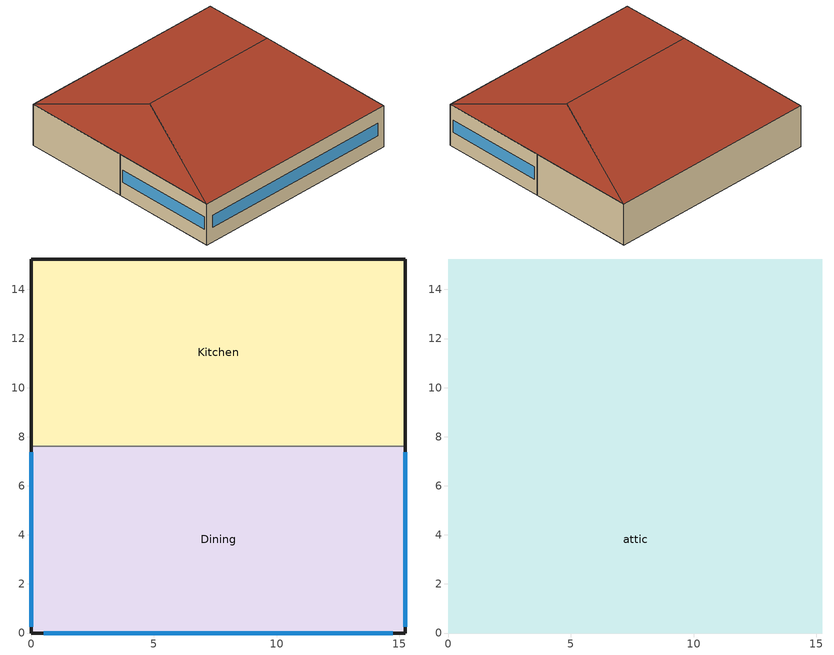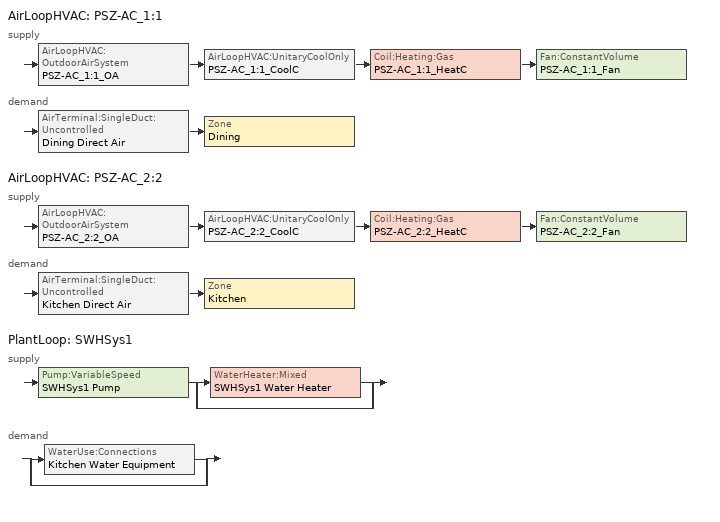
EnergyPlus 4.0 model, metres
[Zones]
Dining
 floor ground (ext-slab): 15.24,7.62 15.24,0 0,0 0,7.62 z0
 wall outside (ext-walls-woodframe-nonres): 0,7.62 0,0 15.24,0 15.24,7.62 z0:3.05
 wall to Kitchen (int-walls): 15.24,7.62 0,7.62 z0:3.05
 window (window-nonres-fixed): 15.24,0.25 15.24,7.37 / 0.51,0 14.73,0 / 0,7.37 0,0.25 z1.07:1.98
Kitchen
 floor ground (ext-slab): 15.24,15.24 15.24,7.62 0,7.62 0,15.24 z0
 wall outside (ext-walls-woodframe-nonres): 15.24,7.62 15.24,15.24 0,15.24 0,7.62 z0:3.05
attic
 floor to Dining (attic-floor-nonres): 0,0 0,7.62 15.24,7.62 15.24,0 z3.05
 floor to Kitchen (attic-floor-nonres): 15.24,15.24 15.24,7.62 0,7.62 0,15.24 z3.05
 roof outside (attic-roof-nonres): 15.24,0,3.05 15.24,15.24,3.05 12.7,7.62,5.59; 15.24,15.24,3.05 0,15.24,3.05 2.54,7.62,5.59 12.7,7.62,5.59; 0,0,3.05 15.24,0,3.05 12.7,7.62,5.59 2.54,7.62,5.59; 0,15.24,3.05 0,0,3.05 2.54,7.62,5.59
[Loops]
AirLoopHVAC 'PSZ-AC_1:1'
 supply: AirLoopHVAC:OutdoorAirSystem 'PSZ-AC_1:1_OA' > AirLoopHVAC:UnitaryCoolOnly 'PSZ-AC_1:1_CoolC' > Coil:Heating:Gas 'PSZ-AC_1:1_HeatC' > Fan:ConstantVolume 'PSZ-AC_1:1_Fan'
 demand: AirTerminal:SingleDuct:Uncontrolled 'Dining Direct Air' > Zone 'Dining'
AirLoopHVAC 'PSZ-AC_2:2'
 supply: AirLoopHVAC:OutdoorAirSystem 'PSZ-AC_2:2_OA' > AirLoopHVAC:UnitaryCoolOnly 'PSZ-AC_2:2_CoolC' > Coil:Heating:Gas 'PSZ-AC_2:2_HeatC' > Fan:ConstantVolume 'PSZ-AC_2:2_Fan'
 demand: AirTerminal:SingleDuct:Uncontrolled 'Kitchen Direct Air' > Zone 'Kitchen'
PlantLoop 'SWHSys1'
 supply: Pump:VariableSpeed 'SWHSys1 Pump' > split
  | WaterHeater:Mixed 'SWHSys1 Water Heater'
  | bypass
 demand: split
  | WaterUse:Connections 'Kitchen Water Equipment'
  | bypass
[Site:Location]
USA AZ-PHOENIX: Latitude {deg}=33.42; Longitude {deg}=-112.02; Time Zone {hr}=-7; Elevation {m}=339
[SizingPeriod:DesignDay] Barometric Pressure {Pa}=97318; Rain {0-no,1-yes}=0; Snow on ground {0-no,1-yes}=0; Day of Month=21; Daylight Savings Time Indicator=0; Humidity Indicating Type=WetBulb
Name | Maximum Dry-Bulb Temperature {C} | Daily Temp Range {C} | Humidity Indicating Conditions at Maximum Dry-Bulb | Wind Speed {m/s} design conditions vs. traditional 6.71 m/s (15 mph) | Wind Direction {Degrees; N=0, S=180} | Clearness {0.0 to 1.1} | Month | Day Type | Wind Speed {m/s} design conditions vs. traditional 3.35 m/s (7mph)
PHOENIX Ann Htg 99.6% Condns DB | 2.9 | 0 | 2.9 | 2 | 120 | 0 | 12 | WinterDesignDay
PHOENIX Ann Clg .4% Condns WB=>MDB | 36 | 12.3 | 24.5 |  | 270 | 1 | 7 | SummerDesignDay | 4.1
[Site:GroundTemperature:BuildingSurface]
19.266, 19.196, 20.396, 21.375, 21.525, 21.18, 21.067, 21.286, 21.442, 21.586, 20.307, 19.387
[Site:WaterMainsTemperature]
Calculation Method=CORRELATION; Annual Average Outdoor Air Temperature {C}=22.47; Maximum Difference In Monthly Average Outdoor Air Temperatures {deltaC}=21.9
[Building]
Benchmark Quick Service Restaurant Post-1980 V1.2_4.0: North Axis=0; Terrain=City; Loads Convergence Tolerance Value=0.04; Temperature Convergence Tolerance Value=0.2; Solar Distribution=FullInteriorAndExterior; Maximum Number of Warmup Days=25
[Construction]
ext-walls-woodframe-nonres: Wood Siding, Wood Frame NonRes Wall Insulation, 1/2IN Gypsum
attic-floor-nonres: 1/2IN Gypsum, AtticFloor NonRes Insulation, 1/2IN Gypsum
attic-roof-nonres: Roof Membrane, Metal Decking
ext-slab: HW CONCRETE
int-walls: 1/2IN Gypsum, 1/2IN Gypsum
window-nonres-fixed: ExistingBuildingNonRes Fixed Assembly Window
InteriorFurnishings: Std Wood 6inch
[Material] Thermal Absorptance=0.9
Name | Roughness | Thickness {m} | Conductivity {W/m-K} | Density {kg/m3} | Specific Heat {J/kg-K} | Solar Absorptance | Visible Absorptance
Wood Frame NonRes Wall Insulation | MediumRough | 0.0202782 | 0.049 | 265 | 836.8 | 0.7 | 0.7
AtticFloor NonRes Insulation | MediumRough | 0.167916 | 0.049 | 265 | 836.8 | 0.7 | 0.7
Wood Siding | MediumSmooth | 0.01 | 0.11 | 544.62 | 1210 | 0.78 | 0.78
1/2IN Gypsum | Smooth | 0.0127 | 0.16 | 784.9 | 830 | 0.92 | 0.92
HW CONCRETE | Rough | 0.1016 | 1.311 | 2240 | 836.8 | 0.7 | 0.7
Roof Membrane | VeryRough | 0.0095 | 0.16 | 1121.29 | 1460 | 0.7 | 0.7
Metal Decking | MediumSmooth | 0.0015 | 45.006 | 7680 | 418.4 | 0.7 | 0.3
Std Wood 6inch | MediumSmooth | 0.15 | 0.12 | 540 | 1210 | 0.7 | 0.7
[WindowMaterial:SimpleGlazingSystem]
ExistingBuildingNonRes Fixed Assembly Window: U-Factor=6.92716; Solar Heat Gain Coefficient=0.25
[Zone] Type=1; Multiplier=1
Name | Ceiling Height | Volume | Part of Total Floor Area
Dining; Kitchen | 3.0488 | 354.1836 | Yes
attic | -9999 | 262.3406 | No
[People] Schedule=BLDG_OCC_SCH; Fraction Radiant=0.3; User Specified Sensible Fraction=AUTOCALCULATE; Activity Level Schedule=ACTIVITY_SCH; Enable ASHRAE 55 Comfort Warnings=No; MRT Calculation=ZoneAveraged; Work Efficiency Schedule=WORK_EFF_SCH; Clothing Schedule=CLOTHING_SCH; Air Velocity Schedule=AIR_VELO_SCH; Thermal Comfort Report=FANGER
Name | Zone | Number of People Calculation Method | Zone Area per Person | Number of People
Dining People | Dining | Area/Person | 1.39
Kitchen People | Kitchen | People |  | 6.25
[Lights] Schedule=BLDG_LIGHT_SCH; Design Level Calculation Method=Watts/Area; Return Air Fraction=0; Fraction Radiant=0.7; Fraction Visible=0.2; Fraction Replaceable=1; Return Air Fraction is Calculated from Plenum Temperature=No
Name | Zone | Watts per Zone Area {W/m2}
Dining_Lights | Dining | 15.45
Kitchen_Lights | Kitchen | 16.64
[ElectricEquipment] Design Level Calculation Method=EquipmentLevel
Name | Zone | Schedule | Design Level {W} | Fraction Latent | Fraction Radiant | Fraction Lost
Dining_MiscElec_Equip | Dining | BLDG_EQUIP_SCH | 15000 | 0.25 | 0.3 | 0
Kitchen_MiscElec_Equip | Kitchen | BLDG_EQUIP_SCH | 35000 | 0.25 | 0.3 | 0.3
Kitchen_ExhFan_Equip | Kitchen | Kitchen_Exhaust_SCH | 577 | 0 | 0 | 1
[GasEquipment]
Kitchen_MiscGas_Equip: Zone=Kitchen; Schedule=GAS_EQUIP_SCH; Design Level Calculation Method=EquipmentLevel; Design Level {W}=150055; Fraction Latent=0.1; Fraction Radiant=0.2; Fraction Lost=0.7
[Exterior:Lights]
Exterior Facade Lighting: Schedule=ALWAYS_ON; Design Level=1140; Control Option=AstronomicalClock
[ZoneInfiltration:DesignFlowRate] Constant Term Coefficient=1; Temperature Term Coefficient=0; Velocity Term Coefficient=0; Velocity Squared Term Coefficient=0
Name | Zone | Schedule | Design Volume Flow Rate Calculation Method | Flow per Exterior Surface Area {m3/s/m2} | Air Changes Per Hour {ACH}
Dining_Infiltration | Dining | INFIL_HALF_ON_SCH | Flow/ExteriorArea | 0.00254925
Kitchen_Infiltration | Kitchen | INFIL_HALF_ON_SCH | Flow/ExteriorArea | 0.00254925
attic_Infiltration | attic | ALWAYS_ON | AirChanges/Hour |  | 1
[InternalMass] Construction=InteriorFurnishings; Surface Area=232.343
Name | Zone
Dining Internal Mass | Dining
Kitchen Internal Mass | Kitchen
[ZoneMixing]
Kitchen Exhaust Fanmixing_0: Zone=Kitchen; Schedule=HVACOperationSchd; Design Flow Rate Calculation Method=Flow/Zone; Design Flow Rate=0.834532; Source Zone=Dining; Delta Temperature=0
[Fan:ConstantVolume] Availablility Schedule=HVACOperationSchd; Pressure Rise=622; Maximum Flow Rate {m3/s}=AUTOSIZE; Motor In Airstream Fraction=1
Name | Fan Efficiency | Motor Efficiency
PSZ-AC_1:1_Fan | 0.546 | 0.84
PSZ-AC_2:2_Fan | 0.53625 | 0.825
[Fan:ZoneExhaust] Availability Schedule=HVACOperationSchd; Fan Efficiency=1; Pressure Rise {Pa}=1.0e-006
Name | Maximum Flow Rate {m3/s} [*******]
Dining Exhaust Fan | 0.834532
Kitchen Exhaust Fan | 0.722468
[Coil:Heating:Gas] Availablility Schedule=ALWAYS_ON; Gas Burner Efficiency=0.8; Nominal Capacity {W}=AUTOSIZE
PSZ-AC_1:1_HeatC; PSZ-AC_2:2_HeatC
[Coil:Cooling:DX:SingleSpeed] Availablility Schedule=ALWAYS_ON; Rated Total Cooling Capacity {W}=AUTOSIZE; Rated Sensible Heat Ratio=AUTOSIZE; Rated Air Flow Rate {m3/s}=AUTOSIZE; Total Cooling Capacity Function of Temperature Curve=CoolCStandard10Ton_CapFT; Total Cooling Capacity Function of Flow Fraction Curve Name)=CoolCStandard10Ton_CapFF; Energy Input Ratio Function of Temperature Curve=CoolCStandard10Ton_EIRFT; Energy Input Ratio Function of Flow Fraction Curve=CoolCStandard10Ton_EIRFFF; Part Load Fraction Correlation Curve=CoolCStandard10Ton_PLR
Name | Rated COP
PSZ-AC_1:1_CoolC DXCoil | 2.97543
PSZ-AC_2:2_CoolC DXCoil | 2.94515
[Zone equipment]
Dining: Dining Exhaust Fan, Dining Direct Air
Kitchen: Kitchen Exhaust Fan, Kitchen Direct Air
[Sizing:Zone] Zone Cooling Design Supply Air Temperature {C}=14; Zone Heating Design Supply Air Temperature {C}=40; Zone Cooling Design Supply Air Humidity Ratio {kg-H20/kg-air}=0.0085; Zone Heating Design Supply Air Humidity Ratio {kg-H20/kg-air}=0.008; Cooling Design Air Flow Method {Flow/Zone | DesignDay | DesignDayWithLimit}=DesignDay; Heating Design Air Flow Method {Flow/Zone | DesignDay}=DesignDay
Name | Outdoor Air Method | Outside Air Flow per Person {(m3/s)/person} | Outside Air Flow per Zone {m3/s}
Dining | Flow/Person | 0.01
Kitchen | Flow/Zone |  | 0.722468
[ZoneControl:Thermostat] Control Type Schedule=Dual Zone Control Type Sched
Name | Zone | Control 1
Dining Thermostat | Dining | Dining DualSPSched
Kitchen Thermostat | Kitchen | Kitchen DualSPSched
[ThermostatSetpoint:DualSetpoint]
Name | Heating Setpoint Temperature Schedule | Cooling Setpoint Temperature Schedule
Dining DualSPSched | HTGSETP_SCH | CLGSETP_SCH
Kitchen DualSPSched | HTGSETP_KITCHEN_SCH | CLGSETP_KITCHEN_SCH
[SetpointManager:SingleZone:Reheat] Control Variable=Temperature; Minimum Supply Air Temperature C=10; Maximum Supply Air Temperature C=50
Name | Control Zone | Setpoint Node or NodeList
SupAirTemp MngrDining | Dining | PSZ-AC_1:1 Supply Equipment Outlet Node
SupAirTemp MngrKitchen | Kitchen | PSZ-AC_2:2 Supply Equipment Outlet Node
[Sizing:System] Type Of Load To Size On {Sensible}=Sensible; Design Outdoor Air Flow Rate {m3/s}=AUTOSIZE; Minimum System Air Flow Ratio=1; Preheat Design Temperature {C}=7; Preheat Design Humidity Ratio {kg-H2O/kg-air}=0.008; Precool Design Temperature {C}=12.8; Precool Design Humidity Ratio {kg-H2O/kg-air}=0.008; Central Cooling Design Supply Air Temperature {C}=12.8; Central Heating Design Supply Air Temperature {C}=40; Sizing Option {Coincident | NonCoincident}=NonCoincident; Central Cooling Design Supply Air Humidity Ratio {kg-H2O/kg-air}=0.0085; Central Heating Design Supply Air Humidity Ratio {kg-H2O/kg-air}=0.008; Cooling Design Air Flow Method=DesignDay; Cooling Design Air Flow Rate {m3/s}=0; Heating Design Air Flow Method=DesignDay; Heating Design Air Flow Rate {m3/s}=0
Name | 100% Outdoor Air in Cooling {Yes | No} | 100% Outdoor Air in Heating {Yes | No}
PSZ-AC_1:1 | No | No
PSZ-AC_2:2 | YES | YES
[Controller:OutdoorAir] Minimum Outdoor Air Flow Rate {m3/s}=AUTOSIZE; Maximum Outdoor Air Flow Rate {m3/s}=AUTOSIZE; Economizer Control Type=NoEconomizer; Economizer Control Action Type=ModulateFlow; Economizer Maximum Limit Dry-Bulb Temperature {C}=28; Economizer Maximum Limit Enthalpy {J/kg}=64000; Economizer Minimum Limit Dry-Bulb Temperature {C}=-100; Lockout Type=NoLockout; Minimum Limit Type=FixedMinimum; Minimum Outdoor Air Schedule=MinOA_Sched
PSZ-AC_1:1_OA_Controller; PSZ-AC_2:2_OA_Controller
[AirLoopHVAC] Design Supply Air Flow Rate {m3/s}=AUTOSIZE
PSZ-AC_1:1; PSZ-AC_2:2
[AirLoopHVAC:UnitaryCoolOnly] Availablility Schedule=ALWAYS_ON
Name | Cooling Coil
PSZ-AC_1:1_CoolC | PSZ-AC_1:1_CoolC DXCoil
PSZ-AC_2:2_CoolC | PSZ-AC_2:2_CoolC DXCoil
[AirTerminal:SingleDuct:Uncontrolled] Availability Schedule=ALWAYS_ON; Maximum Air Flow Rate {m3/s}=AUTOSIZE
Dining Direct Air; Kitchen Direct Air
[AvailabilityManager:NightCycle] Availability Schedule=ALWAYS_ON; Fan Schedule=HVACOperationSchd; Control Type {CycleOnAny | CycleOnControlZone | CycleOnAnyZoneFansOnly}=CycleOnAny; Thermostat Tolerance {delta C}=1; Cycling Run Time {s}=1800
PSZ-AC_1:1 Availability Manager; PSZ-AC_2:2 Availability Manager
[SetpointManager:MixedAir]
Name | Control Variable {Temperature} | Control Variable | Setpoint Node or NodeList
PSZ-AC_1:1_CoolC SAT Manager; PSZ-AC_2:2_CoolC SAT Manager | Temperature
PSZ-AC_1:1_HeatC MixedAir Manager |  | Temperature | PSZ-AC_1:1_HeatC-PSZ-AC_1:1_FanNode
PSZ-AC_1:1_OAMixed Air Temp Manager |  | Temperature | PSZ-AC_1:1_OA-PSZ-AC_1:1_CoolCNode
PSZ-AC_2:2_HeatC MixedAir Manager |  | Temperature | PSZ-AC_2:2_HeatC-PSZ-AC_2:2_FanNode
PSZ-AC_2:2_OAMixed Air Temp Manager |  | Temperature | PSZ-AC_2:2_OA-PSZ-AC_2:2_CoolCNode
[Refrigeration:Case] Availablility Schedule=ALWAYS_ON; Zone=Kitchen; Rated Ambient Temperature {C}=23.88; Rated Ambient Relative Humidity {%}=55; Latent Case Credit Curve Type=CaseTemperatureMethod; Standard Case Lighting Power per Unit Length {W/m}=33; Case Lighting Schedule=BLDG_LIGHT_SCH; Fraction Of Lighting Energy To Case=1; Case Anti-Sweat Heater Power per Unit Length {W/m}=0; Minimum Anti-Sweat Heater Power per Unit Length {W/m}=0; Anti-Sweat Heater Control Type {******}=None; Humidity At Zero Anti-Sweat Heater Energy {%}=0; Case Height {m}=0; Defrost Energy Correction Curve Type=None; Under Case HVAC Return Air Fraction=0
Name | Rated Total Cooling Capacity per Unit length {W/m} | Rated Latent Heat Ratio | Rated Runtime Fraction | Case Length {m} | Case Operating Temperature {C} | Latent Case Credit Curve | Standard Case Fan Power per Unit Length {W/m} | Operating Case Fan Power per Unit Length {W/m} | Fraction of Anti-Sweat Heater Energy To Case | Case Defrost Power per Unit Length {W/m} | Case Defrost Type | Case Defrost Schedule | Case Defrost Drip-Down Schedule | Refrigerated Case Restocking Schedule | Case Credit Fraction Schedule | Case Defrost Type {*******}
Kitchen_Case:1_WALKINFREEZER | 688 | 0.1 | 0.4 | 2.44 | -23 | Kitchen_Case:1_WALKINFREEZERSingleShelfHorizontal_LatentEnergyMult | 74 | 74 | 0 | 1291.7 | Electric | Kitchen_Case:1_WALKINFREEZER_CaseDefrost2aDaySched | Kitchen_Case:1_WALKINFREEZER_CaseDripDown2aDaySched | Kitchen_Case:1_WALKINFREEZER_WalkInStockingSched | Kitchen_Case:1_WALKINFREEZER_CaseCreditReduxSched
Kitchen_Case:2_SELFCONTAINEDDISPLAYCASE | 734 | 0.08 | 0.85 | 3.05 | 2 | Kitchen_Case:2_SELFCONTAINEDDISPLAYCASEMultiShelfVertical_LatentEnergyMult | 66 | 66 | 0.2 | 0 |  |  |  | Kitchen_Case:2_SELFCONTAINEDDISPLAYCASE_CaseStockingSched |  | None
[Refrigeration:CompressorRack] Heat Rejection Location {OUTDOORS | ZONE}=OUTDOORS; Design Condenser Fan Power {W}=330; Condenser Type=AIRCOOLED
Name | Design Compressor Rack COP {W/W} | Compressor Rack COP As Function Of Temperature Curve | Condenser Fan Power Function of Temperature Curve | Refrigeration Case Name or CaseList
RACK1 | 1.5 | RACK1_RackCOPfTCurve | RACK1_RackCondFanCurve2 | Kitchen_Case:1_WALKINFREEZER
RACK2 | 3 | RACK2_RackCOPfTCurve |  | Kitchen_Case:2_SELFCONTAINEDDISPLAYCASE
[WaterHeater:Mixed]
SWHSys1 Water Heater: Tank Volume {m3}=0.2; Setpoint Temperature Schedule=SWHSys1 Water Heater Setpoint Temperature Schedule Name; Deadband Temperature Difference {deltaC}=2; Maximum Temperature Limit {C}=82.2222; Heater Control Type {Cycle | Modulate}=Cycle; Heater Maximum Capacity {W}=845000; Heater Fuel Type=NATURALGAS; Heater Thermal Efficiency=0.78; Off Cycle Parasitic Fuel Consumption Rate {W}=20; Off Cycle Parasitic Fuel Type=NATURALGAS; Off Cycle Parasitic Heat Fraction To Tank=0.8; On Cycle Parasitic Fuel Type=NATURALGAS; Ambient Temperature Indicator {Schedule | Zone | Outdoors}=SCHEDULE; Ambient Temperature Schedule=SWHSys1 Water Heater Ambient Temperature Schedule Name; Off Cycle Loss Coefficient to Ambient Temperature {W/K}=6; On Cycle Loss Coefficient to Ambient Temperature {W/K}=6; Use Side Effectiveness=1; Source Side Effectiveness=1; Use Side Design Flow Rate=AUTOSIZE; Source Side Design Flow Rate=AUTOSIZE; Indirect Water Heater Recovery Time=1.5
[WaterUse:Equipment]
Kitchen Water Equipment: Peak Flow Rate {m3/s}=4.21e-05; Flow Rate Fraction Schedule=BLDG_SWH_SCH; Target Temperature Schedule=Kitchen Water Equipment Temp Sched; Hot Water Supply Temperature Schedule Name  {C}=Kitchen Water Equipment Hot Supply Temp Sched; Zone=Kitchen; Sensible Fraction Schedule=Kitchen Water Equipment Sensible fract sched; Latent Fraction Schedule=Kitchen Water Equipment Latent fract sched
[PlantEquipmentList]
SWHSys1 Equipment List: SWHSys1 Water Heater
[Pump:VariableSpeed]
SWHSys1 Pump: Rated Flow Rate {m3/s}=AUTOSIZE; Rated Pump Head {Pa} [179352 Pa = 60 ft]=0.1; Rated Power Consumption {W}=AUTOSIZE; Motor Efficiency=1; Fraction of Motor Inefficiencies to Fluid Stream=0; Coefficient 1 of the Part Load Performance Curve=0; Coefficient 2 of the Part Load Performance Curve=1; Coefficient 3 of the Part Load Performance Curve=0; Coefficient 4 of the Part Load Performance Curve=0; Minimum Flow Rate {m3/s}=0; Pump Control Type {Continuous | Intermittent}=Intermittent
[Sizing:Plant]
SWHSys1: Loop Type {COOLING | HEATING}=Heating; Design Loop Exit Temperature {C}=60; Design Loop Temperature Difference {C}=5
[SetpointManager:Scheduled]
SWHSys1 Loop Setpoint Manager: Control Variable {TEMP}=Temperature; Schedule=SWHSys1-Loop-Temp-Schedule; Setpoint Node=SWHSys1 Supply Outlet Node
[PlantEquipmentOperationSchemes]
SWHSys1 Loop Operation Scheme List: Control Scheme 1 Object Type {*******}=PlantEquipmentOperation:HeatingLoad; Control Scheme 1=SWHSys1 Operation Scheme; Control Scheme 1 Schedule=PlantOnSched
[PlantEquipmentOperation:HeatingLoad]
SWHSys1 Operation Scheme: Load Range 1 Lower Limit {W}=0; Load Range 1 Upper Limit {W}=1000000000000000; Priority Control 1 Equipment List=SWHSys1 Equipment List
[PlantLoop]
SWHSys1: Fluid Type {WATER}=Water; Loop Equipment Operation Scheme=SWHSys1 Loop Operation Scheme List; Maximum Loop Temperature {C}=60; Minimum Loop Temperature {C}=10; Maximum Loop Flow Rate {m3/s}=AUTOSIZE; Minimum Loop Flow Rate {m3/s}=0; Loop Volume {m3}=AUTOSIZE; Load Distribution Scheme {OPTIMAL | SEQUENTIAL}=Optimal
[WaterUse:Connections]
Kitchen Water Equipment: Water Use Equipment 1=Kitchen Water Equipment
[UtilityCost:Tariff]
Name | Output Meter | Conversion Factor Choice | Season Schedule | Demand Window Length | Monthly Charge or Variable | Group
ArizonaPubServ_E-32_GeneralService | Electricity:Facility | kWh | ArizonaPubSeasonSched | QuarterHour | 12.5 | Comm Elect
AZ_EIAMonthlyRateGas | Gas:Facility | MCF |  |  | 0 | Comm Gas
[UtilityCost:Charge:Block] Tariff=ArizonaPubServ_E-32_GeneralService
Name | Charge Variable | Source Variable | Season | Category Variable | Remaining Into Variable | Block Size 1 Value or Variable | Block 1 Cost per Unit Value or Variable | Block Size Multiplier Value or Variable | Block Size 2 Value or Variable | Block 2 Cost per Unit Value or Variable
 | SummerBaseEnergycharge | TotalEnergy | Summer | EnergyCharges | Post25005kwhSummer | 2500 | 0.102
 | SummerBaseEnergycharge2 | Post25005kwhSummer | Summer | EnergyCharges | Postnext100kwhperkw | 100 | 0.102 | TotalDemand
 | SummerBaseEnergycharge3 | Postnext100kwhperkw | Summer | EnergyCharges |  | 42000 | 0.0699 |  | remaining | 0.044
 | WinterBaseEnergycharge | TotalEnergy | Winter | EnergyCharges | Post25005kwhSummer | 2500 | 0.0919
 | WinterBaseEnergycharge2 | Post25005kwhSummer | Winter | EnergyCharges | Postnext100kwhperkw | 100 | 0.0919 | TotalDemand
 | WinterBaseEnergycharge3 | Postnext100kwhperkw | Winter | EnergyCharges |  | 42000 | 0.0628 |  | remaining | 0.0394
 | WinterDemandcharge | TotalDemand | Winter | DemandCharges |  | 5 | 0 |  | remaining | 1.55
 | SummerDemandcharge | TotalDemand | Summer | DemandCharges |  | 5 | 0 |  | remaining | 1.7
[UtilityCost:Qualify]
MaxDemand300kw: Tariff=ArizonaPubServ_E-32_GeneralService; Variable=TotalDemand; Qualify Type=Maximum; Threshold Value or Variable=3000; Season=Annual; Threshold Test=Count; Number of Months=1
[UtilityCost:Charge:Simple] Season=Annual
Name | Charge Variable | Tariff | Source Variable | Category Variable | Cost per Unit Value or Variable
 | TaxofSevenPtSixPercent | ArizonaPubServ_E-32_GeneralService | SubTotal | Taxes | 0.076
 | MonthlyRateGasCharge | AZ_EIAMonthlyRateGas | totalEnergy | EnergyCharges | AZ_MonthlyGasRates
 | TaxofSevenPtSixPercent | AZ_EIAMonthlyRateGas | SubTotal | Taxes | 0.076
[UtilityCost:Variable]
AZ_MonthlyGasRates: Tariff=AZ_EIAMonthlyRateGas; January Value=8.19; February Value=7.02; March Value=8.51; April Value=8.69; May Value=8.78; June Value=8.22; July Value=8.82; August Value=9; September Value=9.01; October Value=9.08; November Value=8.24; December Value=8.12
[Schedule:Compact]
ALWAYS_ON; PlantOnSched: Through: 12/31, For: AllDays, Until: 24:00, 1
ACTIVITY_SCH: Through: 12/31, For: AllDays, Until: 24:00, 120
AIR_VELO_SCH; Kitchen Water Equipment Sensible fract sched: Through: 12/31, For: AllDays, Until: 24:00, 0.2
BLDG_EQUIP_SCH: Through: 12/31, For: Weekday, Until: 06:00, 0.1, Until: 08:00, 0.35, Until: 10:00, 0.25, Until: 14:00, 0.35, Until: 17:00, 0.25, Until: 20:00, 0.35, Until: 24:00, 0.25, For: Saturday, Until: 06:00, 0.1, Until: 08:00, 0.35, Until: 10:00, 0.25, Until: 14:00, 0.35, Until: 17:00, 0.25, Until: 20:00, 0.35, Until: 24:00, 0.25, For: SummerDesignDay, Until: 24:00, 0.35, For: WinterDesignDay, Until: 24:00, 0, For: Sunday Holidays AllOtherDays, Until: 06:00, 0.1, Until: 08:00, 0.35, Until: 10:00, 0.25, Until: 14:00, 0.35, Until: 17:00, 0.25, Until: 20:00, 0.35, Until: 24:00, 0.25
BLDG_LIGHT_SCH: Through: 12/31, For: SummerDesignDay, Until: 24:00, 1, For: WinterDesignDay, Until: 24:00, 0, For: Weekday Saturday Sunday Holidays AllOtherDays, Until: 01:00, 0.45, Until: 05:00, 0.15, Until: 06:00, 0.45, Until: 24:00, 0.9
BLDG_OCC_SCH: Through: 12/31, For: Weekdays, Until: 01:00, 0.05, Until: 05:00, 0, Until: 06:00, 0.05, Until: 07:00, 0.1, Until: 09:00, 0.4, Until: 10:00, 0.3, Until: 11:00, 0.2, Until: 12:00, 0.5, Until: 13:00, 0.8, Until: 14:00, 0.7, Until: 15:00, 0.4, Until: 16:00, 0.2, Until: 17:00, 0.25, Until: 18:00, 0.5, Until: 21:00, 0.55, Until: 22:00, 0.5, Until: 23:00, 0.35, Until: 24:00, 0.2, For: SummerDesignDay, Until: 24:00, 1, For: WinterDesignDay, Until: 24:00, 0, For: Saturday Sunday Holidays AllOtherDays, Until: 01:00, 0.05, Until: 05:00, 0, Until: 07:00, 0.05, Until: 10:00, 0.3, Until: 11:00, 0.2, Until: 12:00, 0.45, Until: 13:00, 0.6, Until:14:00, 0.5, Until: 15:00, 0.35, Until: 18:00, 0.3, Until: 21:00, 0.55, Until: 22:00, 0.5, Until: 23:00, 0.35, Until: 24:00, 0.2
GAS_EQUIP_SCH: Through: 12/31, For: SummerDesignDay, Until: 24:00, 0.25, For: WinterDesignDay, Until: 24:00, 0, For: AllOtherDays, Until: 05:00, 0.02, Until: 06:00, 0.03, Until: 07:00, 0.09, Until: 08:00, 0.14, Until: 10:00, 0.1, Until: 11:00, 0.22, Until: 12:00, 0.27, Until: 13:00, 0.24, Until: 14:00, 0.21, Until: 15:00, 0.14, Until:16:00, 0.13, Until:17:00, 0.15, Until: 20:00, 0.17, Until: 21:00, 0.15, Until: 22:00, 0.14, Until: 23:00, 0.12, Until: 24:00, 0.02
INFIL_HALF_ON_SCH: Through: 12/31, For: Weekdays SummerDesignDay, Until: 05:00, 1, Until: 24:00, 0.5, For: Saturday WinterDesignDay, Until: 05:00, 1, Until: 24:00, 0.5, For: Sunday Holidays AllOtherDays, Until: 05:00, 1, Until: 24:00, 0.5
Kitchen_Exhaust_SCH; MinOA_Sched: Through: 12/31, For: AllDays, Until: 01:00, 1, Until: 05:00, 0, Until: 24:00, 1
WORK_EFF_SCH: Through: 12/31, For: AllDays, Until: 24:00, 0
CLOTHING_SCH: Through: 04/30, For: AllDays, Until: 24:00, 1, Through: 09/30, For: AllDays, Until: 24:00, 0.5, Through: 12/31, For: AllDays, Until: 24:00, 1
Dual Zone Control Type Sched: Through: 12/31, For: AllDays, Until: 24:00, 4
CLGSETP_KITCHEN_SCH: Temperature, Through: 12/31, For: WinterDesignDay, Until: 24:00, 30, For: AllOtherDays, Until: 01:00, 26, Until: 05:00, 30, Until: 24:00, 26
HTGSETP_KITCHEN_SCH: Temperature, Through: 12/31, For: SummerDesignDay, Until: 24:00, 15.6, For: WinterDesignDay, Until: 24:00, 19, For: AllOtherDays, Until: 01:00, 19, Until: 05:00, 15.6, Until: 24:00, 19
CLGSETP_SCH: Temperature, Through: 12/31, For: WinterDesignDay, Until: 24:00, 30, For: AllOtherDays, Until: 01:00, 24, Until: 05:00, 30, Until: 24:00, 24
HTGSETP_SCH: Temperature, Through: 12/31, For: SummerDesignDay, Until: 24:00, 15.6, For: WinterDesignDay, Until: 24:00, 21, For: AllOtherDays, Until: 01:00, 21, Until: 05:00, 15.6, Until: 24:00, 21
HVACOperationSchd: On/Off, Through: 12/31, For: AllDays, Until: 01:00, 1, Until: 05:00, 0, Until: 24:00, 1
Kitchen_Case:1_WALKINFREEZER_CaseCreditReduxSched: Fraction, Through: 12/31, For:AllDays, Interpolate:No, Until: 7:00, 0.2, Until: 21:00, 0.4, Until: 24:00, 0.2
Kitchen_Case:1_WALKINFREEZER_CaseDefrost2aDaySched: On/Off, Through: 12/31, For:AllDays, Interpolate:Yes, Until: 11:00, 0, Until: 11:20, 1, Until: 23:00, 0, Until: 23:20, 1, Until: 24:00, 0
Kitchen_Case:1_WALKINFREEZER_CaseDripDown2aDaySched: On/Off, Through: 12/31, For:AllDays, Interpolate:Yes, Until: 11:00, 0, Until: 11:30, 1, Until: 23:00, 0, Until: 23:30, 1, Until: 24:00, 0
Kitchen_Case:1_WALKINFREEZER_WalkInStockingSched: Any Number, Through: 12/31, For: Tuesday Friday, Until: 4:00, 0, Until: 5:00, 725, Until: 6:00, 417, Until: 7:00, 290, Until: 24:00, 0, For: AllOtherDays, Until: 4:00, 0, Until: 5:00, 125, Until: 6:00, 117, Until: 7:00, 90, Until: 19:00, 0, Until: 20:00, 125, Until: 21:00, 117, Until: 22:00, 90, Until: 24:00, 0
Kitchen_Case:2_SELFCONTAINEDDISPLAYCASE_CaseStockingSched: Any Number, Through: 12/31, For:AllDays, Until: 6:00, 0, Until: 7:00, 50, Until: 9:00, 70, Until: 10:00, 80, Until: 11:00, 70, Until: 13:00, 50, Until: 14:00, 80, Until: 15:00, 90, Until: 16:00, 80, Until: 24:00, 0
BLDG_SWH_SCH: Through: 12/31, For: Weekdays SummerDesignDay, Until: 01:00, 0.2, Until: 06:00, 0, Until: 07:00, 0.15, Until: 08:00, 0.6, Until: 09:00, 0.55, Until: 10:00, 0.45, Until: 11:00, 0.4, Until: 12:00, 0.45, Until: 13:00, 0.4, Until: 14:00, 0.35, Until: 17:00, 0.3, Until: 18:00, 0.4, Until: 19:00, 0.55, Until: 20:00, 0.6, Until: 21:00, 0.5, Until: 22:00, 0.55, Until: 23:00, 0.45, Until: 24:00, 0.25, For: Saturday WinterDesignDay, Until: 01:00, 0.2, Until: 06:00, 0, Until: 09:00, 0.15, Until: 10:00, 0.5, Until: 11:00, 0.45, Until: 13:00, 0.5, Until: 14:00, 0.45, Until: 16:00, 0.4, Until: 17:00, 0.35, Until: 18:00, 0.4, Until: 20:00, 0.55, Until: 21:00, 0.5, Until: 22:00, 0.55, Until: 23:00, 0.4, Until: 24:00, 0.3, For: Sunday Holidays AllOtherDays, Until: 01:00, 0.25, Until: 06:00, 0, Until: 10:00, 0.15, Until: 12:00, 0.5, Until: 14:00, 0.4, Until: 17:00, 0.3, Until: 18:00, 0.4, Until: 20:00, 0.5, Until: 21:00, 0.4, Until: 22:00, 0.5, Until: 23:00, 0.4, Until: 24:00, 0.2
Kitchen Water Equipment Hot Supply Temp Sched: Through: 12/31, For: AllDays, Until: 24:00, 55
Kitchen Water Equipment Latent fract sched: Through: 12/31, For: AllDays, Until: 24:00, 0.05
Kitchen Water Equipment Temp Sched: Through: 12/31, For: AllDays, Until: 24:00, 43.3
SWHSys1 Water Heater Ambient Temperature Schedule Name: Through: 12/31, For: AllDays, Until: 24:00, 22
SWHSys1 Water Heater Setpoint Temperature Schedule Name; SWHSys1-Loop-Temp-Schedule: Through: 12/31, For: AllDays, Until: 24:00, 60
ArizonaPubSeasonSched: Through: 5/31, For: AllDays, Until: 24:00, 1, Through: 10/31, For: AllDays, Until: 24:00, 3, Through: 12/31, For: AllDays, Until: 24:00, 1
[Curve:Biquadratic] Minimum Value of x=17; Maximum Value of x=22; Minimum Value of y=13; Maximum Value of y=46
Name | Coefficient1 Constant | Coefficient2 x | Coefficient3 x**2 | Coefficient4 y | Coefficient5 y**2 | Coefficient6 x*y
CoolCStandard10Ton_CapFT | 0.42415 | 0.04426 | -0.00042 | 0.00333 | -0.00008 | -0.00021
CoolCStandard10Ton_EIRFT | 1.23649 | -0.02431 | 0.00057 | -0.01434 | 0.00063 | -0.00038
[Curve:Quadratic]
Name | Coefficient1 Constant | Coefficient2 x | Coefficient3 x**2 | Minimum Value of x | Maximum Value of x
CoolCStandard10Ton_CapFF | 0.77136 | 0.34053 | -0.11088 | 0.75918 | 1.13877
CoolCStandard10Ton_EIRFFF | 1.2055 | -0.32953 | 0.12308 | 0.75918 | 1.13877
CoolCStandard10Ton_PLR | 0.771 | 0.229 | 0 | 0 | 1
RACK1_RackCOPfTCurve | 1.7603 | -0.0377 | 0.0004 | 10 | 35
RACK1_RackCondFanCurve2 | 0 | 0.0286 | 0 | 0 | 35
RACK2_RackCOPfTCurve | 1 | 0 | 0 | 0 | 50
[Curve:Cubic] Minimum Value of x=-35; Maximum Value of x=20
Name | Coefficient1 Constant | Coefficient2 x | Coefficient3 x**2 | Coefficient4 x**3
Kitchen_Case:1_WALKINFREEZERSingleShelfHorizontal_LatentEnergyMult | 0.0236 | 0.0006 | 0 | 0
Kitchen_Case:2_SELFCONTAINEDDISPLAYCASEMultiShelfVertical_LatentEnergyMult | 0.0265263 | 0.00107803 | 6.02558e-05 | 1.23732e-06
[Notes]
DOE Commercial Building Benchmark
Quick Service Restaurant, post-1980 existing building construction
ASHRAE Standard 90.1-1989
Description:  Single story, Two zone building.
Form:         Area = 232 m2 (2,500 ft2); Number of Stories = 1 plus attic; Shape = rectangle, Aspect ratio = 1.0
Envelope:     Envelope thermal properties vary with climate according to ASHRAE Standard 90.1-1989.
Opaque constructions: wood frame walls; attic roof; slab-on-grade floor
Windows: window-to-wall ratio = 14%
Infiltration = 1.5 cfm/ft2 above grade wall area at 0.3 in wc (75 Pa) adjusted to 0.016 in wc (4 Pa).
50% of full value when ventilation system on.
HVAC:         ASHRAE 90.1-1989 PSZ-AC, gas furnace
Economizer per 90.1-2004
Exhaust:      Kitchen exhaust 1557 L/s (3300 cfm), 54% of exhaust make-up air from dining
Kitchen exhaust fan modeled as exterior load to avoid getting double make-up air
Refrigeration: Walk-in cooler and walk-in freezer
Int. gains:   W/m2 (W/ft2)   lights            elec plug       gas plug
Detached Shading:               None
Daylight:                       None
Natural Ventilation:            None
Zonal Equipment:                None
Air Primary Loops:              PSZ-AC:1; PSZ-AC:2
Plant Loops:                    SHWSys1
System Equipment Autosize:      Yes
Purchased Cooling:              None
Purchased Heating:              None
Coils:                          Coil:Cooling:DX:SingleSpeed; Coil:Heating:Gas
Pumps:                          None
Boilers:                        None
Chillers:                       None
Reference citation for the Commercial Building Benchmarks:
Deru, M.; Field, K.; Studer, D.; Benne, K.; Griffith, B.; Torcellini, P;
Halverson, M.; Winiarski, D.; Liu, B.; Rosenberg, M.; Huang, J.;
Yazdanian, M.; Crawley, D. (2009).
DOE Commercial Building Research Benchmarks for Commercial Buildings.
Washington, DC: U.S. Department of Energy, Energy Efficiency and
Renewable Energy, Office of Building Technologies.
WeatherFileName=USA_AZ_Phoenix_TMY2.epw
PHOENIX_AZ_USA Annual Heating 99.6%, MaxDB=2.9°C
PHOENIX_AZ_USA Annual Cooling (WB=>MDB) .4%, MDB=36°C WB=24.5°C
